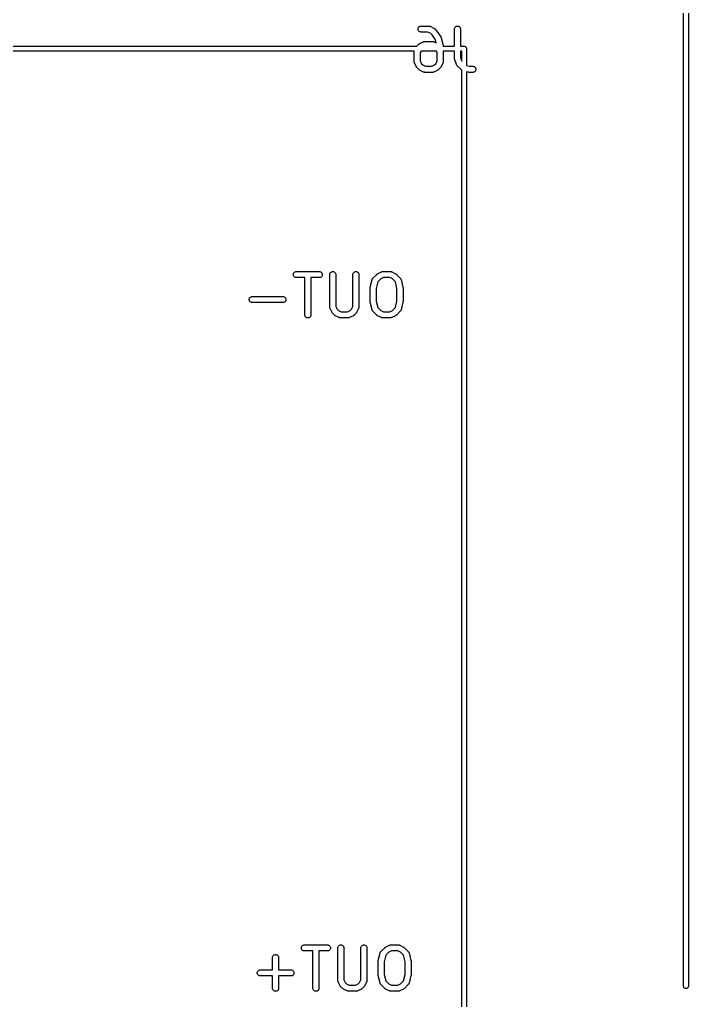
# Model space of a CAD drawing. Extents: x 37 to 98, y -173 to -16.
# Drawn here: x 80.97 to 97.56, y -116.35 to -92.03 of the extents above; entities that cross this region are included whole.
import ezdxf

# ---------------------------------------------------------------- set-up
doc = ezdxf.new("R2010")
doc.units = 0
doc.layers.add('BLACK', color=7, linetype='CONTINUOUS')

msp = doc.modelspace()

# ---------------------------------------------------------------- linework, layer by layer
at = {"layer": 'BLACK', "linetype": 'CONTINUOUS'}
for p, q in [((97.44, -116.003), (97.44, -15.9971)), ((97.56, -15.9971), (97.56, -116.003)), ((90.9, -92.193), (90.914, -92.1888)), ((90.914, -92.1888), (90.9286, -92.1874)), ((90.9286, -92.1874), (91.119, -92.1874)), ((91.119, -92.1874), (91.1201, -92.1874)), ((91.1201, -92.1874), (91.1223, -92.1876)), ((91.1223, -92.1876), (91.1245, -92.1876)), ((91.1245, -92.1876), (91.1296, -92.1884)), ((91.1296, -92.1884), (91.1346, -92.189)), ((91.1346, -92.189), (91.1367, -92.1897)), ((91.1367, -92.1897), (91.1389, -92.1901)), ((91.1389, -92.1901), (91.1437, -92.1919)), ((91.1437, -92.1919), (91.1486, -92.1934)), ((91.8052, -92.1928), (91.8193, -92.1887)), ((91.8193, -92.1887), (91.8339, -92.1874)), ((91.8339, -92.1874), (91.8484, -92.1889)), ((91.8484, -92.1889), (91.8624, -92.1932)), ((90.8536, -92.2619), (90.8551, -92.2473)), ((90.8549, -92.2764), (90.8536, -92.2619)), ((90.859, -92.2905), (90.8549, -92.2764)), ((90.8551, -92.2473), (90.8594, -92.2333)), ((90.8658, -92.3034), (90.859, -92.2905)), ((90.8594, -92.2333), (90.8664, -92.2204)), ((90.875, -92.3149), (90.8658, -92.3034)), ((90.8664, -92.2204), (90.8757, -92.2092)), ((90.8862, -92.3243), (90.875, -92.3149)), ((90.8757, -92.2092), (90.8871, -92.1999)), ((90.899, -92.3313), (90.8862, -92.3243)), ((90.8871, -92.1999), (90.9, -92.193)), ((90.913, -92.3357), (90.899, -92.3313)), ((90.9275, -92.3374), (90.913, -92.3357)), ((90.9286, -92.3374), (90.9275, -92.3374)), ((91.1013, -92.3374), (90.9286, -92.3374)), ((91.1699, -92.3716), (91.1013, -92.3374)), ((91.1486, -92.1934), (91.1505, -92.1945)), ((91.1505, -92.1945), (91.1526, -92.1953)), ((91.1526, -92.1953), (91.2478, -92.2429)), ((91.2036, -92.4054), (91.1699, -92.3716)), ((91.2875, -92.5313), (91.2036, -92.4054)), ((91.2478, -92.2429), (91.2488, -92.2434)), ((91.2488, -92.2434), (91.2523, -92.2457)), ((91.2523, -92.2457), (91.256, -92.2477)), ((91.256, -92.2477), (91.2584, -92.2497)), ((91.2584, -92.2497), (91.261, -92.2514)), ((91.261, -92.2514), (91.2641, -92.2543)), ((91.2641, -92.2543), (91.2673, -92.257)), ((91.2673, -92.257), (91.3149, -92.3046)), ((91.3149, -92.3046), (91.315, -92.3047)), ((91.315, -92.3047), (91.315, -92.3047)), ((91.315, -92.3047), (91.315, -92.3047)), ((91.315, -92.3047), (91.3157, -92.3053)), ((91.3157, -92.3053), (91.3199, -92.3107)), ((91.3199, -92.3107), (91.3243, -92.316)), ((91.3243, -92.316), (91.4195, -92.4589)), ((91.7583, -92.2613), (91.76, -92.2468)), ((91.7583, -92.2624), (91.7583, -92.2613)), ((91.7583, -92.69), (91.7583, -92.2624)), ((91.76, -92.2468), (91.7644, -92.2328)), ((91.7644, -92.2328), (91.7714, -92.22)), ((91.7714, -92.22), (91.7809, -92.2088)), ((91.7809, -92.2088), (91.7923, -92.1996)), ((91.7923, -92.1996), (91.8052, -92.1928)), ((91.8624, -92.1932), (91.8753, -92.2002)), ((91.8753, -92.2002), (91.8866, -92.2095)), ((91.8866, -92.2095), (91.8958, -92.2209)), ((91.8958, -92.2209), (91.9027, -92.2338)), ((91.9027, -92.2338), (91.9069, -92.2478)), ((91.9069, -92.2478), (91.9083, -92.2624)), ((91.9083, -92.2624), (91.9083, -92.69)), ((90.8279, -92.6855), (90.8755, -92.6379)), ((90.8755, -92.6379), (90.8763, -92.6372)), ((90.8763, -92.6372), (90.8796, -92.6346)), ((90.8796, -92.6346), (90.8826, -92.6317)), ((90.8826, -92.6317), (90.8853, -92.63)), ((90.8853, -92.63), (90.8877, -92.6281)), ((90.8877, -92.6281), (90.8915, -92.6261)), ((90.8915, -92.6261), (90.895, -92.6239)), ((90.895, -92.6239), (90.9903, -92.5763)), ((90.9903, -92.5763), (90.9912, -92.5758)), ((90.9912, -92.5758), (90.9933, -92.575)), ((90.9933, -92.575), (90.9952, -92.574)), ((90.9952, -92.574), (91.0001, -92.5725)), ((91.0001, -92.5725), (91.0049, -92.5707)), ((91.0049, -92.5707), (91.0071, -92.5704)), ((91.0071, -92.5704), (91.0092, -92.5698)), ((91.0092, -92.5698), (91.0143, -92.5693)), ((91.0143, -92.5693), (91.0194, -92.5685)), ((91.0194, -92.5685), (91.0216, -92.5685)), ((91.0216, -92.5685), (91.0238, -92.5683)), ((91.0238, -92.5683), (91.2143, -92.5683)), ((91.2143, -92.5683), (91.2153, -92.5683)), ((91.2153, -92.5683), (91.2175, -92.5686)), ((91.2175, -92.5686), (91.2197, -92.5685)), ((91.2197, -92.5685), (91.2248, -92.5694)), ((91.2248, -92.5694), (91.2299, -92.57)), ((91.2299, -92.57), (91.232, -92.5706)), ((91.232, -92.5706), (91.2342, -92.571)), ((91.2342, -92.571), (91.239, -92.5729)), ((91.239, -92.5729), (91.2438, -92.5744)), ((91.2438, -92.5744), (91.2458, -92.5755)), ((91.2458, -92.5755), (91.2478, -92.5763)), ((91.2478, -92.5763), (91.3061, -92.6054)), ((91.3061, -92.6054), (91.2875, -92.5313)), ((91.4195, -92.4589), (91.4201, -92.4597)), ((91.4201, -92.4597), (91.4224, -92.4642)), ((91.4224, -92.4642), (91.425, -92.4685)), ((91.425, -92.4685), (91.4258, -92.4707)), ((91.4258, -92.4707), (91.4268, -92.4728)), ((91.4268, -92.4728), (91.4282, -92.4776)), ((91.4282, -92.4776), (91.4299, -92.4823)), ((91.4299, -92.4823), (91.4775, -92.6728)), ((91.4775, -92.6728), (91.4778, -92.6738)), ((91.4778, -92.6738), (91.4779, -92.6751)), ((91.4779, -92.6751), (91.4783, -92.6764)), ((91.4783, -92.6764), (91.4789, -92.6824)), ((38.0029, -92.69), (90.8241, -92.69)), ((90.7625, -92.81), (38.06, -92.81)), ((90.7583, -92.8328), (90.7586, -92.8306)), ((90.7583, -92.8338), (90.7583, -92.8328)), ((90.7583, -93.0719), (90.7583, -92.8338)), ((90.7585, -92.8284), (90.7594, -92.8233)), ((90.7586, -92.8306), (90.7585, -92.8284)), ((90.7594, -92.8233), (90.76, -92.8182)), ((90.76, -92.8182), (90.7606, -92.8161)), ((90.7606, -92.8161), (90.761, -92.8139)), ((90.761, -92.8139), (90.7625, -92.81)), ((90.8241, -92.69), (90.8252, -92.6888)), ((90.8252, -92.6888), (90.8279, -92.6855)), ((90.9291, -92.81), (90.9083, -92.8515)), ((90.9083, -92.8515), (90.9083, -93.0542)), ((91.309, -92.81), (90.9291, -92.81)), ((91.3298, -92.8515), (91.309, -92.81)), ((91.3298, -93.0542), (91.3298, -92.8515)), ((91.4789, -92.6824), (91.4797, -92.6883)), ((91.4797, -92.6883), (91.4796, -92.6896)), ((91.4796, -92.6896), (91.4797, -92.69)), ((91.4797, -92.69), (91.7583, -92.69)), ((91.7583, -92.81), (91.4798, -92.81)), ((91.4798, -92.81), (91.4798, -93.0719)), ((91.7583, -92.9767), (91.7583, -92.81)), ((91.9083, -92.69), (91.9971, -92.69)), ((91.9083, -92.81), (91.9083, -92.9645)), ((91.94, -92.81), (91.9083, -92.81)), ((91.94, -93.0595), (91.94, -92.81)), ((91.9971, -92.69), (92, -92.6897)), ((92, -92.6897), (92.0029, -92.69)), ((92.0029, -92.69), (92.0118, -92.6909)), ((92.0118, -92.6909), (92.0231, -92.6943)), ((92.0231, -92.6943), (92.0335, -92.6999)), ((92.0335, -92.6999), (92.0426, -92.7074)), ((92.0426, -92.7074), (92.0501, -92.7165)), ((92.0501, -92.7165), (92.0557, -92.7269)), ((92.0557, -92.7269), (92.0591, -92.7382)), ((92.0591, -92.7382), (92.0603, -92.75)), ((92.0603, -92.75), (92.06, -92.7529)), ((92.06, -92.7529), (92.06, -93.1636)), ((90.7585, -93.0741), (90.7583, -93.0719)), ((90.7585, -93.0763), (90.7585, -93.0741)), ((90.7593, -93.0814), (90.7585, -93.0763)), ((90.7598, -93.0865), (90.7593, -93.0814)), ((90.7604, -93.0886), (90.7598, -93.0865)), ((90.7607, -93.0908), (90.7604, -93.0886)), ((90.7625, -93.0956), (90.7607, -93.0908)), ((90.764, -93.1005), (90.7625, -93.0956)), ((90.765, -93.1024), (90.764, -93.1005)), ((90.7658, -93.1045), (90.765, -93.1024)), ((90.7663, -93.1054), (90.7658, -93.1045)), ((90.8139, -93.2007), (90.7663, -93.1054)), ((90.9083, -93.0542), (90.9426, -93.1227)), ((90.9426, -93.1227), (90.973, -93.1531)), ((90.973, -93.1531), (91.0415, -93.1874)), ((91.1966, -93.1874), (91.2651, -93.1531)), ((91.2651, -93.1531), (91.2955, -93.1227)), ((91.2955, -93.1227), (91.3298, -93.0542)), ((91.4718, -93.1054), (91.4242, -93.2007)), ((91.4726, -93.1034), (91.4718, -93.1054)), ((91.4737, -93.1014), (91.4726, -93.1034)), ((91.4752, -93.0966), (91.4737, -93.1014)), ((91.4771, -93.0918), (91.4752, -93.0966)), ((91.4775, -93.0896), (91.4771, -93.0918)), ((91.4781, -93.0875), (91.4775, -93.0896)), ((91.4787, -93.0824), (91.4781, -93.0875)), ((91.4796, -93.0774), (91.4787, -93.0824)), ((91.4798, -93.073), (91.4795, -93.0751)), ((91.4795, -93.0751), (91.4796, -93.0774)), ((91.4798, -93.0719), (91.4798, -93.073)), ((91.7587, -92.9809), (91.7583, -92.9767)), ((91.7588, -92.9851), (91.7587, -92.9809)), ((91.7595, -92.9881), (91.7588, -92.9851)), ((91.7598, -92.9912), (91.7595, -92.9881)), ((91.761, -92.9953), (91.7598, -92.9912)), ((91.7619, -92.9994), (91.761, -92.9953)), ((91.7622, -93.0004), (91.7619, -92.9994)), ((91.8098, -93.1432), (91.7622, -93.0004)), ((91.8107, -93.1453), (91.8098, -93.1432)), ((91.8113, -93.1474), (91.8107, -93.1453)), ((91.8137, -93.1519), (91.8113, -93.1474)), ((91.8158, -93.1566), (91.8137, -93.1519)), ((91.817, -93.1584), (91.8158, -93.1566)), ((91.8181, -93.1604), (91.817, -93.1584)), ((91.8213, -93.1644), (91.8181, -93.1604)), ((91.8242, -93.1686), (91.8213, -93.1644)), ((91.9083, -92.9645), (91.94, -93.0595)), ((92.06, -93.1636), (92.1312, -93.1874)), ((90.8161, -93.2043), (90.8139, -93.2007)), ((90.8181, -93.208), (90.8161, -93.2043)), ((90.82, -93.2104), (90.8181, -93.208)), ((90.8217, -93.2131), (90.82, -93.2104)), ((90.8246, -93.2161), (90.8217, -93.2131)), ((90.8272, -93.2194), (90.8246, -93.2161)), ((90.8279, -93.2202), (90.8272, -93.2194)), ((90.8755, -93.2678), (90.8279, -93.2202)), ((90.8788, -93.2705), (90.8755, -93.2678)), ((90.8818, -93.2734), (90.8788, -93.2705)), ((90.8844, -93.2751), (90.8818, -93.2734)), ((90.8868, -93.2771), (90.8844, -93.2751)), ((90.8906, -93.2791), (90.8868, -93.2771)), ((90.8941, -93.2814), (90.8906, -93.2791)), ((90.895, -93.2818), (90.8941, -93.2814)), ((90.9903, -93.3295), (90.895, -93.2818)), ((90.9923, -93.3303), (90.9903, -93.3295)), ((90.9943, -93.3313), (90.9923, -93.3303)), ((90.9991, -93.3329), (90.9943, -93.3313)), ((91.0039, -93.3347), (90.9991, -93.3329)), ((91.0061, -93.3351), (91.0039, -93.3347)), ((91.0082, -93.3357), (91.0061, -93.3351)), ((91.0133, -93.3363), (91.0082, -93.3357)), ((91.0184, -93.3372), (91.0133, -93.3363)), ((91.0206, -93.3371), (91.0184, -93.3372)), ((91.0228, -93.3374), (91.0206, -93.3371)), ((91.0238, -93.3374), (91.0228, -93.3374)), ((91.2143, -93.3374), (91.0238, -93.3374)), ((91.0415, -93.1874), (91.1966, -93.1874)), ((91.2165, -93.3372), (91.2143, -93.3374)), ((91.2187, -93.3373), (91.2165, -93.3372)), ((91.2237, -93.3365), (91.2187, -93.3373)), ((91.2289, -93.336), (91.2237, -93.3365)), ((91.231, -93.3353), (91.2289, -93.336)), ((91.2331, -93.335), (91.231, -93.3353)), ((91.2379, -93.3332), (91.2331, -93.335)), ((91.2429, -93.3317), (91.2379, -93.3332)), ((91.2448, -93.3307), (91.2429, -93.3317)), ((91.2469, -93.3299), (91.2448, -93.3307)), ((91.2478, -93.3295), (91.2469, -93.3299)), ((91.3431, -93.2818), (91.2478, -93.3295)), ((91.3466, -93.2796), (91.3431, -93.2818)), ((91.3504, -93.2777), (91.3466, -93.2796)), ((91.3528, -93.2757), (91.3504, -93.2777)), ((91.3555, -93.2741), (91.3528, -93.2757)), ((91.3585, -93.2712), (91.3555, -93.2741)), ((91.3618, -93.2685), (91.3585, -93.2712)), ((91.3626, -93.2678), (91.3618, -93.2685)), ((91.4102, -93.2202), (91.3626, -93.2678)), ((91.4128, -93.2169), (91.4102, -93.2202)), ((91.4158, -93.2139), (91.4128, -93.2169)), ((91.4175, -93.2113), (91.4158, -93.2139)), ((91.4195, -93.2089), (91.4175, -93.2113)), ((91.4215, -93.2052), (91.4195, -93.2089)), ((91.4237, -93.2016), (91.4215, -93.2052)), ((91.4242, -93.2007), (91.4237, -93.2016)), ((91.8258, -93.1701), (91.8242, -93.1686)), ((91.8272, -93.1718), (91.8258, -93.1701)), ((91.8279, -93.1726), (91.8272, -93.1718)), ((91.9232, -93.2678), (91.8279, -93.1726)), ((91.9249, -93.2692), (91.9232, -93.2678)), ((91.9264, -93.2708), (91.9249, -93.2692)), ((91.9305, -93.2738), (91.9264, -93.2708)), ((91.9345, -93.2771), (91.9305, -93.2738)), ((91.9364, -93.2781), (91.9345, -93.2771)), ((91.9382, -93.2794), (91.9364, -93.2781)), ((91.94, -93.2803), (91.9382, -93.2794)), ((91.94, -121.69), (91.94, -93.2803)), ((92.0953, -93.3335), (92.06, -93.3218)), ((92.06, -93.3218), (92.06, -121.747)), ((92.0994, -93.3345), (92.0953, -93.3335)), ((92.1035, -93.3357), (92.0994, -93.3345)), ((92.1066, -93.3361), (92.1035, -93.3357)), ((92.1096, -93.3368), (92.1066, -93.3361)), ((92.1138, -93.3369), (92.1096, -93.3368)), ((92.118, -93.3374), (92.1138, -93.3369)), ((92.119, -93.3374), (92.118, -93.3374)), ((92.2143, -93.3374), (92.119, -93.3374)), ((92.1312, -93.1874), (92.2143, -93.1874)), ((92.2143, -93.1874), (92.2153, -93.1874)), ((92.2289, -93.336), (92.2143, -93.3374)), ((92.2153, -93.1874), (92.2299, -93.189)), ((92.2429, -93.3317), (92.2289, -93.336)), ((92.2299, -93.189), (92.2438, -93.1934)), ((92.2558, -93.3248), (92.2429, -93.3317)), ((92.2438, -93.1934), (92.2567, -93.2005)), ((92.2671, -93.3156), (92.2558, -93.3248)), ((92.2567, -93.2005), (92.2679, -93.2099)), ((92.2765, -93.3043), (92.2671, -93.3156)), ((92.2679, -93.2099), (92.277, -93.2213)), ((92.2834, -93.2914), (92.2765, -93.3043)), ((92.277, -93.2213), (92.2838, -93.2343)), ((92.2878, -93.2775), (92.2834, -93.2914)), ((92.2838, -93.2343), (92.288, -93.2483)), ((92.2893, -93.2629), (92.2878, -93.2775)), ((92.288, -93.2483), (92.2893, -93.2629)), ((87.7607, -98.3519), (87.7622, -98.3373)), ((87.762, -98.3664), (87.7607, -98.3519)), ((87.7662, -98.3805), (87.762, -98.3664)), ((87.7622, -98.3373), (87.7666, -98.3233)), ((87.773, -98.3934), (87.7662, -98.3805)), ((87.7666, -98.3233), (87.7735, -98.3104)), ((87.7821, -98.4049), (87.773, -98.3934)), ((87.7735, -98.3104), (87.7829, -98.2992)), ((87.7933, -98.4143), (87.7821, -98.4049)), ((87.7829, -98.2992), (87.7942, -98.2899)), ((87.8062, -98.4213), (87.7933, -98.4143)), ((87.7942, -98.2899), (87.8071, -98.283)), ((87.8201, -98.4257), (87.8062, -98.4213)), ((87.8071, -98.283), (87.8211, -98.2788)), ((87.8347, -98.4274), (87.8201, -98.4257)), ((87.8211, -98.2788), (87.8357, -98.2774)), ((87.8357, -98.4274), (87.8347, -98.4274)), ((87.8357, -98.2774), (88.4071, -98.2774)), ((88.0464, -98.4274), (87.8357, -98.4274)), ((88.0464, -99.3524), (88.0464, -98.4274)), ((88.4071, -98.4274), (88.1964, -98.4274)), ((88.1964, -98.4274), (88.1964, -99.3524)), ((88.4071, -98.2774), (88.4082, -98.2774)), ((88.4217, -98.426), (88.4071, -98.4274)), ((88.4082, -98.2774), (88.4227, -98.279)), ((88.4357, -98.4217), (88.4217, -98.426)), ((88.4227, -98.279), (88.4367, -98.2834)), ((88.4486, -98.4148), (88.4357, -98.4217)), ((88.4367, -98.2834), (88.4495, -98.2905)), ((88.46, -98.4056), (88.4486, -98.4148)), ((88.4495, -98.2905), (88.4607, -98.2999)), ((88.4693, -98.3943), (88.46, -98.4056)), ((88.4607, -98.2999), (88.4699, -98.3113)), ((88.4763, -98.3814), (88.4693, -98.3943)), ((88.4699, -98.3113), (88.4767, -98.3243)), ((88.4806, -98.3675), (88.4763, -98.3814)), ((88.4767, -98.3243), (88.4808, -98.3383)), ((88.4821, -98.3529), (88.4806, -98.3675)), ((88.4808, -98.3383), (88.4821, -98.3529)), ((88.6655, -98.3513), (88.6671, -98.3368)), ((88.6655, -98.3524), (88.6655, -98.3513)), ((88.6655, -99.1619), (88.6655, -98.3524)), ((88.6671, -98.3368), (88.6715, -98.3228)), ((88.6715, -98.3228), (88.6786, -98.31)), ((88.6786, -98.31), (88.688, -98.2988)), ((88.688, -98.2988), (88.6994, -98.2896)), ((88.6994, -98.2896), (88.7124, -98.2828)), ((88.7124, -98.2828), (88.7264, -98.2787)), ((88.7264, -98.2787), (88.741, -98.2774)), ((88.741, -98.2774), (88.7556, -98.2789)), ((88.7556, -98.2789), (88.7695, -98.2832)), ((88.7695, -98.2832), (88.7824, -98.2902)), ((88.7824, -98.2902), (88.7937, -98.2995)), ((88.7937, -98.2995), (88.8029, -98.3109)), ((88.8029, -98.3109), (88.8098, -98.3238)), ((88.8098, -98.3238), (88.814, -98.3378)), ((88.814, -98.3378), (88.8155, -98.3524)), ((88.8155, -98.3524), (88.8155, -99.1442)), ((89.2369, -98.3513), (89.2385, -98.3368)), ((89.2369, -98.3524), (89.2369, -98.3513)), ((89.2369, -99.1442), (89.2369, -98.3524)), ((89.2385, -98.3368), (89.243, -98.3228)), ((89.243, -98.3228), (89.25, -98.31)), ((89.25, -98.31), (89.2594, -98.2988)), ((89.2594, -98.2988), (89.2708, -98.2896)), ((89.2708, -98.2896), (89.2838, -98.2828)), ((89.2838, -98.2828), (89.2978, -98.2787)), ((89.2978, -98.2787), (89.3124, -98.2774)), ((89.3124, -98.2774), (89.327, -98.2789)), ((89.327, -98.2789), (89.341, -98.2832)), ((89.341, -98.2832), (89.3538, -98.2902)), ((89.3538, -98.2902), (89.3651, -98.2995)), ((89.3651, -98.2995), (89.3744, -98.3109)), ((89.3744, -98.3109), (89.3812, -98.3238)), ((89.3812, -98.3238), (89.3855, -98.3378)), ((89.3855, -98.3378), (89.3869, -98.3524)), ((89.3869, -98.3524), (89.3869, -99.1619)), ((89.6677, -98.6675), (89.7153, -98.477)), ((89.7153, -98.477), (89.7156, -98.476)), ((89.7156, -98.476), (89.7174, -98.4713)), ((89.7174, -98.4713), (89.7189, -98.4664)), ((89.7189, -98.4664), (89.7199, -98.4644)), ((89.7199, -98.4644), (89.7207, -98.4623)), ((89.7207, -98.4623), (89.7234, -98.458)), ((89.7234, -98.458), (89.7258, -98.4535)), ((89.7258, -98.4535), (89.7272, -98.4518)), ((89.7272, -98.4518), (89.7284, -98.4499)), ((89.7284, -98.4499), (89.7318, -98.4461)), ((89.7318, -98.4461), (89.7351, -98.4422)), ((89.7351, -98.4422), (89.8303, -98.347)), ((89.8303, -98.347), (89.831, -98.3462)), ((89.831, -98.3462), (89.8343, -98.3436)), ((89.8343, -98.3436), (89.8374, -98.3407)), ((89.8374, -98.3407), (89.84, -98.339)), ((89.84, -98.339), (89.8425, -98.3371)), ((89.8425, -98.3371), (89.8462, -98.3352)), ((89.8462, -98.3352), (89.8498, -98.3329)), ((89.8498, -98.3329), (89.945, -98.2853)), ((89.9278, -98.4616), (89.8558, -98.5336)), ((89.9963, -98.4274), (89.9278, -98.4616)), ((89.945, -98.2853), (89.946, -98.2848)), ((89.946, -98.2848), (89.948, -98.2841)), ((89.948, -98.2841), (89.95, -98.283)), ((89.95, -98.283), (89.9549, -98.2816)), ((89.9549, -98.2816), (89.9597, -98.2798)), ((89.9597, -98.2798), (89.9619, -98.2794)), ((89.9619, -98.2794), (89.964, -98.2788)), ((89.964, -98.2788), (89.9691, -98.2783)), ((89.9691, -98.2783), (89.9742, -98.2775)), ((89.9742, -98.2775), (89.9764, -98.2776)), ((89.9764, -98.2776), (89.9786, -98.2774)), ((89.9786, -98.2774), (90.169, -98.2774)), ((90.1513, -98.4274), (89.9963, -98.4274)), ((90.2199, -98.4616), (90.1513, -98.4274)), ((90.169, -98.2774), (90.1701, -98.2774)), ((90.1701, -98.2774), (90.1723, -98.2776)), ((90.1723, -98.2776), (90.1745, -98.2776)), ((90.1745, -98.2776), (90.1796, -98.2784)), ((90.1796, -98.2784), (90.1846, -98.279)), ((90.1846, -98.279), (90.1867, -98.2797)), ((90.1867, -98.2797), (90.1889, -98.2801)), ((90.1889, -98.2801), (90.1937, -98.2819)), ((90.1937, -98.2819), (90.1986, -98.2834)), ((90.1986, -98.2834), (90.2005, -98.2845)), ((90.2005, -98.2845), (90.2026, -98.2853)), ((90.2026, -98.2853), (90.2978, -98.3329)), ((90.2918, -98.5336), (90.2199, -98.4616)), ((90.2978, -98.3329), (90.2988, -98.3334)), ((90.2988, -98.3334), (90.3023, -98.3357)), ((90.3023, -98.3357), (90.306, -98.3377)), ((90.306, -98.3377), (90.3084, -98.3397)), ((90.3084, -98.3397), (90.311, -98.3414)), ((90.311, -98.3414), (90.3141, -98.3443)), ((90.3141, -98.3443), (90.3173, -98.347)), ((90.3173, -98.347), (90.4126, -98.4422)), ((90.4126, -98.4422), (90.4133, -98.4429)), ((90.4133, -98.4429), (90.4165, -98.4469)), ((90.4165, -98.4469), (90.4199, -98.4507)), ((90.4199, -98.4507), (90.421, -98.4526)), ((90.421, -98.4526), (90.4224, -98.4544)), ((90.4224, -98.4544), (90.4248, -98.4589)), ((90.4248, -98.4589), (90.4274, -98.4633)), ((90.4274, -98.4633), (90.4281, -98.4654)), ((90.4281, -98.4654), (90.4292, -98.4674)), ((90.4292, -98.4674), (90.4306, -98.4723)), ((90.4306, -98.4723), (90.4323, -98.477)), ((90.4323, -98.477), (90.4799, -98.6675)), ((89.6655, -98.6847), (89.6656, -98.6833)), ((89.6655, -98.6857), (89.6655, -98.6847)), ((89.6655, -99.019), (89.6655, -98.6857)), ((89.6656, -98.682), (89.6664, -98.6761)), ((89.6656, -98.6833), (89.6656, -98.682)), ((89.6664, -98.6761), (89.6671, -98.6701)), ((89.6671, -98.6701), (89.6675, -98.6688)), ((89.6675, -98.6688), (89.6677, -98.6675)), ((89.8558, -98.5336), (89.8155, -98.6949)), ((89.8155, -98.6949), (89.8155, -99.0098)), ((90.3321, -98.6949), (90.2918, -98.5336)), ((90.3321, -99.0098), (90.3321, -98.6949)), ((90.4799, -98.6675), (90.4801, -98.6685)), ((90.4801, -98.6685), (90.4803, -98.6699)), ((90.4803, -98.6699), (90.4807, -98.6711)), ((90.4807, -98.6711), (90.4813, -98.6771)), ((90.4813, -98.6771), (90.4821, -98.683)), ((90.4821, -98.683), (90.482, -98.6844)), ((90.482, -98.6844), (90.4821, -98.6857)), ((90.4821, -98.6857), (90.4821, -99.019)), ((86.6655, -98.9709), (86.667, -98.9563)), ((86.6668, -98.9855), (86.6655, -98.9709)), ((86.6709, -98.9995), (86.6668, -98.9855)), ((86.667, -98.9563), (86.6713, -98.9424)), ((86.6777, -99.0125), (86.6709, -98.9995)), ((86.6713, -98.9424), (86.6783, -98.9295)), ((86.6783, -98.9295), (86.6876, -98.9182)), ((86.6876, -98.9182), (86.699, -98.909)), ((86.699, -98.909), (86.7119, -98.9021)), ((86.7119, -98.9021), (86.7259, -98.8979)), ((86.7259, -98.8979), (86.7405, -98.8964)), ((86.7405, -98.8964), (87.5024, -98.8964)), ((87.5024, -98.8964), (87.5034, -98.8964)), ((87.5034, -98.8964), (87.518, -98.8981)), ((87.518, -98.8981), (87.5319, -98.9025)), ((87.5319, -98.9025), (87.5448, -98.9095)), ((87.5448, -98.9095), (87.556, -98.919)), ((87.556, -98.919), (87.5651, -98.9304)), ((87.5715, -99.0005), (87.5646, -99.0134)), ((87.5651, -98.9304), (87.5719, -98.9433)), ((87.5758, -98.9865), (87.5715, -99.0005)), ((87.5719, -98.9433), (87.5761, -98.9574)), ((87.5774, -98.972), (87.5758, -98.9865)), ((87.5761, -98.9574), (87.5774, -98.972)), ((86.6869, -99.0239), (86.6777, -99.0125)), ((86.6981, -99.0333), (86.6869, -99.0239)), ((86.7109, -99.0404), (86.6981, -99.0333)), ((86.7249, -99.0448), (86.7109, -99.0404)), ((86.7394, -99.0464), (86.7249, -99.0448)), ((86.7405, -99.0464), (86.7394, -99.0464)), ((87.5024, -99.0464), (86.7405, -99.0464)), ((87.5169, -99.045), (87.5024, -99.0464)), ((87.531, -99.0408), (87.5169, -99.045)), ((87.5439, -99.0339), (87.531, -99.0408)), ((87.5552, -99.0246), (87.5439, -99.0339)), ((87.5646, -99.0134), (87.5552, -99.0246)), ((88.6657, -99.1641), (88.6655, -99.1619)), ((88.6656, -99.1663), (88.6657, -99.1641)), ((88.6664, -99.1714), (88.6656, -99.1663)), ((88.6669, -99.1765), (88.6664, -99.1714)), ((88.6675, -99.1786), (88.6669, -99.1765)), ((88.6679, -99.1808), (88.6675, -99.1786)), ((88.6697, -99.1856), (88.6679, -99.1808)), ((88.6711, -99.1905), (88.6697, -99.1856)), ((88.6722, -99.1924), (88.6711, -99.1905)), ((88.6729, -99.1945), (88.6722, -99.1924)), ((88.6734, -99.1954), (88.6729, -99.1945)), ((88.721, -99.2907), (88.6734, -99.1954)), ((88.8155, -99.1442), (88.8497, -99.2127)), ((88.8497, -99.2127), (88.8801, -99.2431)), ((88.8801, -99.2431), (88.9487, -99.2774)), ((89.1037, -99.2774), (89.1722, -99.2431)), ((89.1722, -99.2431), (89.2026, -99.2127)), ((89.2026, -99.2127), (89.2369, -99.1442)), ((89.379, -99.1954), (89.3314, -99.2907)), ((89.3798, -99.1934), (89.379, -99.1954)), ((89.3808, -99.1914), (89.3798, -99.1934)), ((89.3824, -99.1866), (89.3808, -99.1914)), ((89.3842, -99.1818), (89.3824, -99.1866)), ((89.3846, -99.1796), (89.3842, -99.1818)), ((89.3853, -99.1775), (89.3846, -99.1796)), ((89.3858, -99.1724), (89.3853, -99.1775)), ((89.3867, -99.1674), (89.3858, -99.1724)), ((89.3869, -99.163), (89.3867, -99.1651)), ((89.3867, -99.1651), (89.3867, -99.1674)), ((89.3869, -99.1619), (89.3869, -99.163)), ((89.6656, -99.0204), (89.6655, -99.019)), ((89.6655, -99.0217), (89.6656, -99.0204)), ((89.6663, -99.0276), (89.6655, -99.0217)), ((89.6669, -99.0336), (89.6663, -99.0276)), ((89.6673, -99.0349), (89.6669, -99.0336)), ((89.6675, -99.0362), (89.6673, -99.0349)), ((89.6677, -99.0372), (89.6675, -99.0362)), ((89.7153, -99.2277), (89.6677, -99.0372)), ((89.717, -99.2325), (89.7153, -99.2277)), ((89.7185, -99.2374), (89.717, -99.2325)), ((89.7195, -99.2394), (89.7185, -99.2374)), ((89.7203, -99.2415), (89.7195, -99.2394)), ((89.7229, -99.2459), (89.7203, -99.2415)), ((89.7252, -99.2504), (89.7229, -99.2459)), ((89.8155, -99.0098), (89.8558, -99.1712)), ((89.8558, -99.1712), (89.9278, -99.2431)), ((89.9278, -99.2431), (89.9963, -99.2774)), ((90.1513, -99.2774), (90.2199, -99.2431)), ((90.2199, -99.2431), (90.2918, -99.1712)), ((90.2918, -99.1712), (90.3321, -99.0098)), ((90.4269, -99.2424), (90.4242, -99.2468)), ((90.4277, -99.2403), (90.4269, -99.2424)), ((90.4288, -99.2383), (90.4277, -99.2403)), ((90.4302, -99.2335), (90.4288, -99.2383)), ((90.432, -99.2287), (90.4302, -99.2335)), ((90.4323, -99.2277), (90.432, -99.2287)), ((90.4799, -99.0372), (90.4323, -99.2277)), ((90.4801, -99.0359), (90.4799, -99.0372)), ((90.4805, -99.0346), (90.4801, -99.0359)), ((90.4812, -99.0287), (90.4805, -99.0346)), ((90.4821, -99.0228), (90.4812, -99.0287)), ((90.4821, -99.0201), (90.482, -99.0214)), ((90.482, -99.0214), (90.4821, -99.0228)), ((90.4821, -99.019), (90.4821, -99.0201)), ((88.0479, -99.3669), (88.0464, -99.3524)), ((88.0521, -99.381), (88.0479, -99.3669)), ((88.059, -99.3939), (88.0521, -99.381)), ((88.0682, -99.4052), (88.059, -99.3939)), ((88.0795, -99.4146), (88.0682, -99.4052)), ((88.0924, -99.4215), (88.0795, -99.4146)), ((88.1063, -99.4258), (88.0924, -99.4215)), ((88.1209, -99.4274), (88.1063, -99.4258)), ((88.1355, -99.4261), (88.1209, -99.4274)), ((88.1495, -99.4219), (88.1355, -99.4261)), ((88.1625, -99.4151), (88.1495, -99.4219)), ((88.1739, -99.406), (88.1625, -99.4151)), ((88.1833, -99.3948), (88.1739, -99.406)), ((88.1904, -99.3819), (88.1833, -99.3948)), ((88.1948, -99.368), (88.1904, -99.3819)), ((88.1964, -99.3534), (88.1948, -99.368)), ((88.1964, -99.3524), (88.1964, -99.3534)), ((88.7233, -99.2943), (88.721, -99.2907)), ((88.7252, -99.298), (88.7233, -99.2943)), ((88.7271, -99.3004), (88.7252, -99.298)), ((88.7288, -99.3031), (88.7271, -99.3004)), ((88.7317, -99.3061), (88.7288, -99.3031)), ((88.7343, -99.3094), (88.7317, -99.3061)), ((88.7351, -99.3102), (88.7343, -99.3094)), ((88.7827, -99.3578), (88.7351, -99.3102)), ((88.7859, -99.3605), (88.7827, -99.3578)), ((88.789, -99.3634), (88.7859, -99.3605)), ((88.7916, -99.3651), (88.789, -99.3634)), ((88.794, -99.3671), (88.7916, -99.3651)), ((88.7977, -99.3691), (88.794, -99.3671)), ((88.8012, -99.3714), (88.7977, -99.3691)), ((88.8022, -99.3718), (88.8012, -99.3714)), ((88.8974, -99.4195), (88.8022, -99.3718)), ((88.8995, -99.4203), (88.8974, -99.4195)), ((88.9014, -99.4213), (88.8995, -99.4203)), ((88.9063, -99.4229), (88.9014, -99.4213)), ((88.9111, -99.4247), (88.9063, -99.4229)), ((88.9133, -99.4251), (88.9111, -99.4247)), ((88.9154, -99.4257), (88.9133, -99.4251)), ((88.9204, -99.4263), (88.9154, -99.4257)), ((88.9255, -99.4272), (88.9204, -99.4263)), ((88.9277, -99.4271), (88.9255, -99.4272)), ((88.9299, -99.4274), (88.9277, -99.4271)), ((88.931, -99.4274), (88.9299, -99.4274)), ((89.1214, -99.4274), (88.931, -99.4274)), ((88.9487, -99.2774), (89.1037, -99.2774)), ((89.1236, -99.4272), (89.1214, -99.4274)), ((89.1258, -99.4273), (89.1236, -99.4272)), ((89.1309, -99.4265), (89.1258, -99.4273)), ((89.136, -99.426), (89.1309, -99.4265)), ((89.1381, -99.4253), (89.136, -99.426)), ((89.1403, -99.425), (89.1381, -99.4253)), ((89.1451, -99.4232), (89.1403, -99.425)), ((89.15, -99.4217), (89.1451, -99.4232)), ((89.152, -99.4207), (89.15, -99.4217)), ((89.154, -99.4199), (89.152, -99.4207)), ((89.155, -99.4195), (89.154, -99.4199)), ((89.2502, -99.3718), (89.155, -99.4195)), ((89.2538, -99.3696), (89.2502, -99.3718)), ((89.2575, -99.3677), (89.2538, -99.3696)), ((89.26, -99.3657), (89.2575, -99.3677)), ((89.2626, -99.3641), (89.26, -99.3657)), ((89.2657, -99.3612), (89.2626, -99.3641)), ((89.269, -99.3585), (89.2657, -99.3612)), ((89.2697, -99.3578), (89.269, -99.3585)), ((89.3173, -99.3102), (89.2697, -99.3578)), ((89.32, -99.3069), (89.3173, -99.3102)), ((89.3229, -99.3039), (89.32, -99.3069)), ((89.3246, -99.3013), (89.3229, -99.3039)), ((89.3266, -99.2989), (89.3246, -99.3013)), ((89.3286, -99.2952), (89.3266, -99.2989)), ((89.3309, -99.2916), (89.3286, -99.2952)), ((89.3314, -99.2907), (89.3309, -99.2916)), ((89.7266, -99.2521), (89.7252, -99.2504)), ((89.7278, -99.2541), (89.7266, -99.2521)), ((89.7312, -99.2578), (89.7278, -99.2541)), ((89.7343, -99.2618), (89.7312, -99.2578)), ((89.7351, -99.2626), (89.7343, -99.2618)), ((89.8303, -99.3578), (89.7351, -99.2626)), ((89.8336, -99.3605), (89.8303, -99.3578)), ((89.8366, -99.3634), (89.8336, -99.3605)), ((89.8392, -99.3651), (89.8366, -99.3634)), ((89.8416, -99.3671), (89.8392, -99.3651)), ((89.8453, -99.3691), (89.8416, -99.3671)), ((89.8489, -99.3714), (89.8453, -99.3691)), ((89.8498, -99.3718), (89.8489, -99.3714)), ((89.945, -99.4195), (89.8498, -99.3718)), ((89.9471, -99.4203), (89.945, -99.4195)), ((89.949, -99.4213), (89.9471, -99.4203)), ((89.9539, -99.4229), (89.949, -99.4213)), ((89.9587, -99.4247), (89.9539, -99.4229)), ((89.9609, -99.4251), (89.9587, -99.4247)), ((89.963, -99.4257), (89.9609, -99.4251)), ((89.9681, -99.4263), (89.963, -99.4257)), ((89.9731, -99.4272), (89.9681, -99.4263)), ((89.9753, -99.4271), (89.9731, -99.4272)), ((89.9775, -99.4274), (89.9753, -99.4271)), ((89.9786, -99.4274), (89.9775, -99.4274)), ((90.169, -99.4274), (89.9786, -99.4274)), ((89.9963, -99.2774), (90.1513, -99.2774)), ((90.1712, -99.4272), (90.169, -99.4274)), ((90.1734, -99.4273), (90.1712, -99.4272)), ((90.1785, -99.4265), (90.1734, -99.4273)), ((90.1836, -99.426), (90.1785, -99.4265)), ((90.1857, -99.4253), (90.1836, -99.426)), ((90.1879, -99.425), (90.1857, -99.4253)), ((90.1927, -99.4232), (90.1879, -99.425)), ((90.1976, -99.4217), (90.1927, -99.4232)), ((90.1996, -99.4207), (90.1976, -99.4217)), ((90.2016, -99.4199), (90.1996, -99.4207)), ((90.2026, -99.4195), (90.2016, -99.4199)), ((90.2978, -99.3718), (90.2026, -99.4195)), ((90.3014, -99.3696), (90.2978, -99.3718)), ((90.3051, -99.3677), (90.3014, -99.3696)), ((90.3076, -99.3657), (90.3051, -99.3677)), ((90.3102, -99.3641), (90.3076, -99.3657)), ((90.3133, -99.3612), (90.3102, -99.3641)), ((90.3166, -99.3585), (90.3133, -99.3612)), ((90.3173, -99.3578), (90.3166, -99.3585)), ((90.4126, -99.2626), (90.3173, -99.3578)), ((90.4158, -99.2586), (90.4126, -99.2626)), ((90.4192, -99.2549), (90.4158, -99.2586)), ((90.4204, -99.253), (90.4192, -99.2549)), ((90.4218, -99.2512), (90.4204, -99.253)), ((90.4242, -99.2468), (90.4218, -99.2512)), ((87.9607, -115.052), (87.9622, -115.037)), ((87.962, -115.066), (87.9607, -115.052)), ((87.9622, -115.037), (87.9666, -115.023)), ((87.9666, -115.023), (87.9735, -115.01)), ((87.9735, -115.01), (87.9829, -114.999)), ((87.9829, -114.999), (87.9942, -114.99)), ((87.9942, -114.99), (88.0071, -114.983)), ((88.0071, -114.983), (88.0211, -114.979)), ((88.0211, -114.979), (88.0357, -114.977)), ((88.0357, -114.977), (88.6071, -114.977)), ((88.6071, -114.977), (88.6082, -114.977)), ((88.6082, -114.977), (88.6227, -114.979)), ((88.6227, -114.979), (88.6367, -114.983)), ((88.6367, -114.983), (88.6495, -114.99)), ((88.6495, -114.99), (88.6607, -115)), ((88.6607, -115), (88.6699, -115.011)), ((88.6699, -115.011), (88.6767, -115.024)), ((88.6767, -115.024), (88.6808, -115.038)), ((88.6821, -115.053), (88.6806, -115.067)), ((88.6808, -115.038), (88.6821, -115.053)), ((88.8655, -115.051), (88.8671, -115.037)), ((88.8655, -115.052), (88.8655, -115.051)), ((88.8655, -115.862), (88.8655, -115.052)), ((88.8671, -115.037), (88.8715, -115.023)), ((88.8715, -115.023), (88.8786, -115.01)), ((88.8786, -115.01), (88.888, -114.999)), ((88.888, -114.999), (88.8994, -114.99)), ((88.8994, -114.99), (88.9124, -114.983)), ((88.9124, -114.983), (88.9264, -114.979)), ((88.9264, -114.979), (88.941, -114.977)), ((88.941, -114.977), (88.9556, -114.979)), ((88.9556, -114.979), (88.9695, -114.983)), ((88.9695, -114.983), (88.9824, -114.99)), ((88.9824, -114.99), (88.9937, -115)), ((88.9937, -115), (89.0029, -115.011)), ((89.0029, -115.011), (89.0098, -115.024)), ((89.0098, -115.024), (89.014, -115.038)), ((89.014, -115.038), (89.0155, -115.052)), ((89.0155, -115.052), (89.0155, -115.844)), ((89.4369, -115.051), (89.4385, -115.037)), ((89.4369, -115.052), (89.4369, -115.051)), ((89.4369, -115.844), (89.4369, -115.052)), ((89.4385, -115.037), (89.443, -115.023)), ((89.443, -115.023), (89.45, -115.01)), ((89.45, -115.01), (89.4594, -114.999)), ((89.4594, -114.999), (89.4708, -114.99)), ((89.4708, -114.99), (89.4838, -114.983)), ((89.4838, -114.983), (89.4978, -114.979)), ((89.4978, -114.979), (89.5124, -114.977)), ((89.5124, -114.977), (89.527, -114.979)), ((89.527, -114.979), (89.541, -114.983)), ((89.541, -114.983), (89.5538, -114.99)), ((89.5538, -114.99), (89.5651, -115)), ((89.5651, -115), (89.5744, -115.011)), ((89.5744, -115.011), (89.5812, -115.024)), ((89.5812, -115.024), (89.5855, -115.038)), ((89.5855, -115.038), (89.5869, -115.052)), ((89.5869, -115.052), (89.5869, -115.862)), ((89.9351, -115.142), (90.0303, -115.047)), ((90.0303, -115.047), (90.031, -115.046)), ((90.031, -115.046), (90.0343, -115.044)), ((90.0343, -115.044), (90.0374, -115.041)), ((90.0374, -115.041), (90.04, -115.039)), ((90.04, -115.039), (90.0425, -115.037)), ((90.0425, -115.037), (90.0462, -115.035)), ((90.0462, -115.035), (90.0498, -115.033)), ((90.0498, -115.033), (90.145, -114.985)), ((90.145, -114.985), (90.146, -114.985)), ((90.146, -114.985), (90.148, -114.984)), ((90.148, -114.984), (90.15, -114.983)), ((90.15, -114.983), (90.1549, -114.982)), ((90.1549, -114.982), (90.1597, -114.98)), ((90.1597, -114.98), (90.1619, -114.979)), ((90.1619, -114.979), (90.164, -114.979)), ((90.164, -114.979), (90.1691, -114.978)), ((90.1691, -114.978), (90.1742, -114.978)), ((90.1742, -114.978), (90.1764, -114.978)), ((90.1764, -114.978), (90.1786, -114.977)), ((90.1786, -114.977), (90.369, -114.977)), ((90.369, -114.977), (90.3701, -114.977)), ((90.3701, -114.977), (90.3723, -114.978)), ((90.3723, -114.978), (90.3745, -114.978)), ((90.3745, -114.978), (90.3796, -114.978)), ((90.3796, -114.978), (90.3846, -114.979)), ((90.3846, -114.979), (90.3867, -114.98)), ((90.3867, -114.98), (90.3889, -114.98)), ((90.3889, -114.98), (90.3937, -114.982)), ((90.3937, -114.982), (90.3986, -114.983)), ((90.3986, -114.983), (90.4005, -114.985)), ((90.4005, -114.985), (90.4026, -114.985)), ((90.4026, -114.985), (90.4978, -115.033)), ((90.4978, -115.033), (90.4988, -115.033)), ((90.4988, -115.033), (90.5023, -115.036)), ((90.5023, -115.036), (90.506, -115.038)), ((90.506, -115.038), (90.5084, -115.04)), ((90.5084, -115.04), (90.511, -115.041)), ((90.511, -115.041), (90.5141, -115.044)), ((90.5141, -115.044), (90.5173, -115.047)), ((90.5173, -115.047), (90.6126, -115.142)), ((87.2464, -115.289), (87.2481, -115.275)), ((87.2464, -115.29), (87.2464, -115.289)), ((87.2464, -115.596), (87.2464, -115.29)), ((87.2481, -115.275), (87.2525, -115.261)), ((87.2525, -115.261), (87.2595, -115.248)), ((87.2595, -115.248), (87.269, -115.237)), ((87.269, -115.237), (87.2804, -115.228)), ((87.2804, -115.228), (87.2933, -115.221)), ((87.2933, -115.221), (87.3074, -115.217)), ((87.3074, -115.217), (87.322, -115.215)), ((87.322, -115.215), (87.3365, -115.217)), ((87.3365, -115.217), (87.3505, -115.221)), ((87.3505, -115.221), (87.3634, -115.228)), ((87.3634, -115.228), (87.3746, -115.238)), ((87.3746, -115.238), (87.3839, -115.249)), ((87.3839, -115.249), (87.3908, -115.262)), ((87.3908, -115.262), (87.395, -115.276)), ((87.395, -115.276), (87.3964, -115.29)), ((87.3964, -115.29), (87.3964, -115.596)), ((87.9662, -115.08), (87.962, -115.066)), ((87.973, -115.093), (87.9662, -115.08)), ((87.9821, -115.105), (87.973, -115.093)), ((87.9933, -115.114), (87.9821, -115.105)), ((88.0062, -115.121), (87.9933, -115.114)), ((88.0201, -115.126), (88.0062, -115.121)), ((88.0347, -115.127), (88.0201, -115.126)), ((88.0357, -115.127), (88.0347, -115.127)), ((88.2464, -115.127), (88.0357, -115.127)), ((88.2464, -116.052), (88.2464, -115.127)), ((88.6071, -115.127), (88.3964, -115.127)), ((88.3964, -115.127), (88.3964, -116.052)), ((88.6217, -115.126), (88.6071, -115.127)), ((88.6357, -115.122), (88.6217, -115.126)), ((88.6486, -115.115), (88.6357, -115.122)), ((88.66, -115.106), (88.6486, -115.115)), ((88.6693, -115.094), (88.66, -115.106)), ((88.6763, -115.081), (88.6693, -115.094)), ((88.6806, -115.067), (88.6763, -115.081)), ((89.8677, -115.368), (89.9153, -115.177)), ((89.9153, -115.177), (89.9156, -115.176)), ((89.9156, -115.176), (89.9174, -115.171)), ((89.9174, -115.171), (89.9189, -115.166)), ((89.9189, -115.166), (89.9199, -115.164)), ((89.9199, -115.164), (89.9207, -115.162)), ((89.9207, -115.162), (89.9234, -115.158)), ((89.9234, -115.158), (89.9258, -115.154)), ((89.9258, -115.154), (89.9272, -115.152)), ((89.9272, -115.152), (89.9284, -115.15)), ((89.9284, -115.15), (89.9318, -115.146)), ((89.9318, -115.146), (89.9351, -115.142)), ((90.0558, -115.234), (90.0155, -115.395)), ((90.1278, -115.162), (90.0558, -115.234)), ((90.1963, -115.127), (90.1278, -115.162)), ((90.3513, -115.127), (90.1963, -115.127)), ((90.4199, -115.162), (90.3513, -115.127)), ((90.4918, -115.234), (90.4199, -115.162)), ((90.5321, -115.395), (90.4918, -115.234)), ((90.6126, -115.142), (90.6133, -115.143)), ((90.6133, -115.143), (90.6165, -115.147)), ((90.6165, -115.147), (90.6199, -115.151)), ((90.6199, -115.151), (90.621, -115.153)), ((90.621, -115.153), (90.6224, -115.154)), ((90.6224, -115.154), (90.6248, -115.159)), ((90.6248, -115.159), (90.6274, -115.163)), ((90.6274, -115.163), (90.6281, -115.165)), ((90.6281, -115.165), (90.6292, -115.167)), ((90.6292, -115.167), (90.6306, -115.172)), ((90.6306, -115.172), (90.6323, -115.177)), ((90.6323, -115.177), (90.6799, -115.368)), ((89.8655, -115.385), (89.8656, -115.383)), ((89.8655, -115.386), (89.8655, -115.385)), ((89.8655, -115.719), (89.8655, -115.386)), ((89.8656, -115.382), (89.8664, -115.376)), ((89.8656, -115.383), (89.8656, -115.382)), ((89.8664, -115.376), (89.8671, -115.37)), ((89.8671, -115.37), (89.8675, -115.369)), ((89.8675, -115.369), (89.8677, -115.368)), ((90.0155, -115.395), (90.0155, -115.71)), ((90.5321, -115.71), (90.5321, -115.395)), ((90.6799, -115.368), (90.6801, -115.369)), ((90.6801, -115.369), (90.6803, -115.37)), ((90.6803, -115.37), (90.6807, -115.371)), ((90.6807, -115.371), (90.6813, -115.377)), ((90.6813, -115.377), (90.6821, -115.383)), ((90.6821, -115.383), (90.682, -115.384)), ((90.682, -115.384), (90.6821, -115.386)), ((90.6821, -115.386), (90.6821, -115.719)), ((86.8655, -115.671), (86.867, -115.656)), ((86.8668, -115.685), (86.8655, -115.671)), ((86.8709, -115.7), (86.8668, -115.685)), ((86.867, -115.656), (86.8713, -115.642)), ((86.8777, -115.712), (86.8709, -115.7)), ((86.8713, -115.642), (86.8783, -115.629)), ((86.8869, -115.724), (86.8777, -115.712)), ((86.8783, -115.629), (86.8876, -115.618)), ((86.8981, -115.733), (86.8869, -115.724)), ((86.8876, -115.618), (86.899, -115.609)), ((86.9109, -115.74), (86.8981, -115.733)), ((86.899, -115.609), (86.9119, -115.602)), ((86.9249, -115.745), (86.9109, -115.74)), ((86.9119, -115.602), (86.9259, -115.598)), ((86.9394, -115.746), (86.9249, -115.745)), ((86.9259, -115.598), (86.9405, -115.596)), ((86.9405, -115.746), (86.9394, -115.746)), ((86.9405, -115.596), (87.2464, -115.596)), ((87.2464, -115.746), (86.9405, -115.746)), ((87.2464, -116.052), (87.2464, -115.746)), ((87.3964, -115.596), (87.7024, -115.596)), ((87.7024, -115.746), (87.3964, -115.746)), ((87.3964, -115.746), (87.3964, -116.052)), ((87.7024, -115.596), (87.7034, -115.596)), ((87.7169, -115.745), (87.7024, -115.746)), ((87.7034, -115.596), (87.718, -115.598)), ((87.731, -115.741), (87.7169, -115.745)), ((87.718, -115.598), (87.7319, -115.602)), ((87.7439, -115.734), (87.731, -115.741)), ((87.7319, -115.602), (87.7448, -115.61)), ((87.7552, -115.725), (87.7439, -115.734)), ((87.7448, -115.61), (87.756, -115.619)), ((87.7646, -115.713), (87.7552, -115.725)), ((87.756, -115.619), (87.7651, -115.63)), ((87.7715, -115.7), (87.7646, -115.713)), ((87.7651, -115.63), (87.7719, -115.643)), ((87.7758, -115.687), (87.7715, -115.7)), ((87.7719, -115.643), (87.7761, -115.657)), ((87.7774, -115.672), (87.7758, -115.687)), ((87.7761, -115.657), (87.7774, -115.672)), ((89.8656, -115.72), (89.8655, -115.719)), ((89.8655, -115.722), (89.8656, -115.72)), ((89.8663, -115.728), (89.8655, -115.722)), ((89.8669, -115.734), (89.8663, -115.728)), ((89.8673, -115.735), (89.8669, -115.734)), ((89.8675, -115.736), (89.8673, -115.735)), ((89.8677, -115.737), (89.8675, -115.736)), ((89.9153, -115.928), (89.8677, -115.737)), ((90.0155, -115.71), (90.0558, -115.871)), ((90.4918, -115.871), (90.5321, -115.71)), ((90.6799, -115.737), (90.6323, -115.928)), ((90.6801, -115.736), (90.6799, -115.737)), ((90.6805, -115.735), (90.6801, -115.736)), ((90.6812, -115.729), (90.6805, -115.735)), ((90.6821, -115.723), (90.6812, -115.729)), ((90.6821, -115.72), (90.682, -115.721)), ((90.682, -115.721), (90.6821, -115.723)), ((90.6821, -115.719), (90.6821, -115.72)), ((88.8657, -115.864), (88.8655, -115.862)), ((88.8656, -115.866), (88.8657, -115.864)), ((88.8664, -115.871), (88.8656, -115.866)), ((88.8669, -115.876), (88.8664, -115.871)), ((88.8675, -115.879), (88.8669, -115.876)), ((88.8679, -115.881), (88.8675, -115.879)), ((88.8697, -115.886), (88.8679, -115.881)), ((88.8711, -115.89), (88.8697, -115.886)), ((88.8722, -115.892), (88.8711, -115.89)), ((88.8729, -115.895), (88.8722, -115.892)), ((88.8734, -115.895), (88.8729, -115.895)), ((88.921, -115.991), (88.8734, -115.895)), ((88.9233, -115.994), (88.921, -115.991)), ((88.9252, -115.998), (88.9233, -115.994)), ((88.9271, -116), (88.9252, -115.998)), ((88.9288, -116.003), (88.9271, -116)), ((88.9317, -116.006), (88.9288, -116.003)), ((88.9343, -116.009), (88.9317, -116.006)), ((88.9351, -116.01), (88.9343, -116.009)), ((88.9827, -116.058), (88.9351, -116.01)), ((89.0155, -115.844), (89.0497, -115.913)), ((89.0497, -115.913), (89.0801, -115.943)), ((89.0801, -115.943), (89.1487, -115.977)), ((89.1487, -115.977), (89.3037, -115.977)), ((89.3037, -115.977), (89.3722, -115.943)), ((89.3722, -115.943), (89.4026, -115.913)), ((89.4026, -115.913), (89.4369, -115.844)), ((89.5173, -116.01), (89.4697, -116.058)), ((89.52, -116.007), (89.5173, -116.01)), ((89.5229, -116.004), (89.52, -116.007)), ((89.5246, -116.001), (89.5229, -116.004)), ((89.5266, -115.999), (89.5246, -116.001)), ((89.5286, -115.995), (89.5266, -115.999)), ((89.5309, -115.992), (89.5286, -115.995)), ((89.5314, -115.991), (89.5309, -115.992)), ((89.579, -115.895), (89.5314, -115.991)), ((89.5798, -115.893), (89.579, -115.895)), ((89.5808, -115.891), (89.5798, -115.893)), ((89.5824, -115.887), (89.5808, -115.891)), ((89.5842, -115.882), (89.5824, -115.887)), ((89.5846, -115.88), (89.5842, -115.882)), ((89.5853, -115.877), (89.5846, -115.88)), ((89.5858, -115.872), (89.5853, -115.877)), ((89.5867, -115.867), (89.5858, -115.872)), ((89.5869, -115.863), (89.5867, -115.865)), ((89.5867, -115.865), (89.5867, -115.867)), ((89.5869, -115.862), (89.5869, -115.863)), ((89.917, -115.932), (89.9153, -115.928)), ((89.9185, -115.937), (89.917, -115.932)), ((89.9195, -115.939), (89.9185, -115.937)), ((89.9203, -115.941), (89.9195, -115.939)), ((89.9229, -115.946), (89.9203, -115.941)), ((89.9252, -115.95), (89.9229, -115.946)), ((89.9266, -115.952), (89.9252, -115.95)), ((89.9278, -115.954), (89.9266, -115.952)), ((89.9312, -115.958), (89.9278, -115.954)), ((89.9343, -115.962), (89.9312, -115.958)), ((89.9351, -115.963), (89.9343, -115.962)), ((90.0303, -116.058), (89.9351, -115.963)), ((90.0558, -115.871), (90.1278, -115.943)), ((90.1278, -115.943), (90.1963, -115.977)), ((90.1963, -115.977), (90.3513, -115.977)), ((90.3513, -115.977), (90.4199, -115.943)), ((90.4199, -115.943), (90.4918, -115.871)), ((90.6126, -115.963), (90.5173, -116.058)), ((90.6158, -115.959), (90.6126, -115.963)), ((90.6192, -115.955), (90.6158, -115.959)), ((90.6204, -115.953), (90.6192, -115.955)), ((90.6218, -115.951), (90.6204, -115.953)), ((90.6242, -115.947), (90.6218, -115.951)), ((90.6269, -115.942), (90.6242, -115.947)), ((90.6277, -115.94), (90.6269, -115.942)), ((90.6288, -115.938), (90.6277, -115.94)), ((90.6302, -115.933), (90.6288, -115.938)), ((90.632, -115.929), (90.6302, -115.933)), ((90.6323, -115.928), (90.632, -115.929)), ((97.4409, -116.012), (97.44, -116.003)), ((97.4443, -116.023), (97.4409, -116.012)), ((97.4499, -116.033), (97.4443, -116.023)), ((97.5557, -116.023), (97.5501, -116.033)), ((97.5591, -116.012), (97.5557, -116.023)), ((97.56, -116.003), (97.5591, -116.012)), ((87.2479, -116.067), (87.2464, -116.052)), ((87.2521, -116.081), (87.2479, -116.067)), ((87.259, -116.094), (87.2521, -116.081)), ((87.2682, -116.105), (87.259, -116.094)), ((87.2795, -116.115), (87.2682, -116.105)), ((87.2924, -116.122), (87.2795, -116.115)), ((87.3063, -116.126), (87.2924, -116.122)), ((87.3209, -116.127), (87.3063, -116.126)), ((87.3355, -116.126), (87.3209, -116.127)), ((87.3495, -116.122), (87.3355, -116.126)), ((87.3625, -116.115), (87.3495, -116.122)), ((87.3739, -116.106), (87.3625, -116.115)), ((87.3833, -116.095), (87.3739, -116.106)), ((87.3904, -116.082), (87.3833, -116.095)), ((87.3948, -116.068), (87.3904, -116.082)), ((87.3964, -116.053), (87.3948, -116.068)), ((87.3964, -116.052), (87.3964, -116.053)), ((88.2479, -116.067), (88.2464, -116.052)), ((88.2521, -116.081), (88.2479, -116.067)), ((88.259, -116.094), (88.2521, -116.081)), ((88.2682, -116.105), (88.259, -116.094)), ((88.2795, -116.115), (88.2682, -116.105)), ((88.2924, -116.122), (88.2795, -116.115)), ((88.3063, -116.126), (88.2924, -116.122)), ((88.3209, -116.127), (88.3063, -116.126)), ((88.3355, -116.126), (88.3209, -116.127)), ((88.3495, -116.122), (88.3355, -116.126)), ((88.3625, -116.115), (88.3495, -116.122)), ((88.3739, -116.106), (88.3625, -116.115)), ((88.3833, -116.095), (88.3739, -116.106)), ((88.3904, -116.082), (88.3833, -116.095)), ((88.3948, -116.068), (88.3904, -116.082)), ((88.3964, -116.053), (88.3948, -116.068)), ((88.3964, -116.052), (88.3964, -116.053)), ((88.9859, -116.06), (88.9827, -116.058)), ((88.989, -116.063), (88.9859, -116.06)), ((88.9916, -116.065), (88.989, -116.063)), ((88.994, -116.067), (88.9916, -116.065)), ((88.9977, -116.069), (88.994, -116.067)), ((89.0012, -116.071), (88.9977, -116.069)), ((89.0022, -116.072), (89.0012, -116.071)), ((89.0974, -116.119), (89.0022, -116.072)), ((89.0995, -116.12), (89.0974, -116.119)), ((89.1014, -116.121), (89.0995, -116.12)), ((89.1063, -116.123), (89.1014, -116.121)), ((89.1111, -116.125), (89.1063, -116.123)), ((89.1133, -116.125), (89.1111, -116.125)), ((89.1154, -116.126), (89.1133, -116.125)), ((89.1204, -116.126), (89.1154, -116.126)), ((89.1255, -116.127), (89.1204, -116.126)), ((89.1277, -116.127), (89.1255, -116.127)), ((89.1299, -116.127), (89.1277, -116.127)), ((89.131, -116.127), (89.1299, -116.127)), ((89.3214, -116.127), (89.131, -116.127)), ((89.3236, -116.127), (89.3214, -116.127)), ((89.3258, -116.127), (89.3236, -116.127)), ((89.3309, -116.126), (89.3258, -116.127)), ((89.336, -116.126), (89.3309, -116.126)), ((89.3381, -116.125), (89.336, -116.126)), ((89.3403, -116.125), (89.3381, -116.125)), ((89.3451, -116.123), (89.3403, -116.125)), ((89.35, -116.122), (89.3451, -116.123)), ((89.352, -116.121), (89.35, -116.122)), ((89.354, -116.12), (89.352, -116.121)), ((89.355, -116.119), (89.354, -116.12)), ((89.4502, -116.072), (89.355, -116.119)), ((89.4538, -116.07), (89.4502, -116.072)), ((89.4575, -116.068), (89.4538, -116.07)), ((89.46, -116.066), (89.4575, -116.068)), ((89.4626, -116.064), (89.46, -116.066)), ((89.4657, -116.061), (89.4626, -116.064)), ((89.469, -116.059), (89.4657, -116.061)), ((89.4697, -116.058), (89.469, -116.059)), ((90.0336, -116.06), (90.0303, -116.058)), ((90.0366, -116.063), (90.0336, -116.06)), ((90.0392, -116.065), (90.0366, -116.063)), ((90.0416, -116.067), (90.0392, -116.065)), ((90.0453, -116.069), (90.0416, -116.067)), ((90.0489, -116.071), (90.0453, -116.069)), ((90.0498, -116.072), (90.0489, -116.071)), ((90.145, -116.119), (90.0498, -116.072)), ((90.1471, -116.12), (90.145, -116.119)), ((90.149, -116.121), (90.1471, -116.12)), ((90.1539, -116.123), (90.149, -116.121)), ((90.1587, -116.125), (90.1539, -116.123)), ((90.1609, -116.125), (90.1587, -116.125)), ((90.163, -116.126), (90.1609, -116.125)), ((90.1681, -116.126), (90.163, -116.126)), ((90.1731, -116.127), (90.1681, -116.126)), ((90.1753, -116.127), (90.1731, -116.127)), ((90.1775, -116.127), (90.1753, -116.127)), ((90.1786, -116.127), (90.1775, -116.127)), ((90.369, -116.127), (90.1786, -116.127)), ((90.3712, -116.127), (90.369, -116.127)), ((90.3734, -116.127), (90.3712, -116.127)), ((90.3785, -116.126), (90.3734, -116.127)), ((90.3836, -116.126), (90.3785, -116.126)), ((90.3857, -116.125), (90.3836, -116.126)), ((90.3879, -116.125), (90.3857, -116.125)), ((90.3927, -116.123), (90.3879, -116.125)), ((90.3976, -116.122), (90.3927, -116.123)), ((90.3996, -116.121), (90.3976, -116.122)), ((90.4016, -116.12), (90.3996, -116.121)), ((90.4026, -116.119), (90.4016, -116.12)), ((90.4978, -116.072), (90.4026, -116.119)), ((90.5014, -116.07), (90.4978, -116.072)), ((90.5051, -116.068), (90.5014, -116.07)), ((90.5076, -116.066), (90.5051, -116.068)), ((90.5102, -116.064), (90.5076, -116.066)), ((90.5133, -116.061), (90.5102, -116.064)), ((90.5166, -116.059), (90.5133, -116.061)), ((90.5173, -116.058), (90.5166, -116.059)), ((97.4574, -116.043), (97.4499, -116.033)), ((97.4665, -116.05), (97.4574, -116.043)), ((97.4769, -116.056), (97.4665, -116.05)), ((97.4882, -116.059), (97.4769, -116.056)), ((97.5, -116.06), (97.4882, -116.059)), ((97.5118, -116.059), (97.5, -116.06)), ((97.5231, -116.056), (97.5118, -116.059)), ((97.5335, -116.05), (97.5231, -116.056)), ((97.5426, -116.043), (97.5335, -116.05)), ((97.5501, -116.033), (97.5426, -116.043))]:
    msp.add_line(p, q, dxfattribs=at)

doc.saveas('drawing.dxf')
